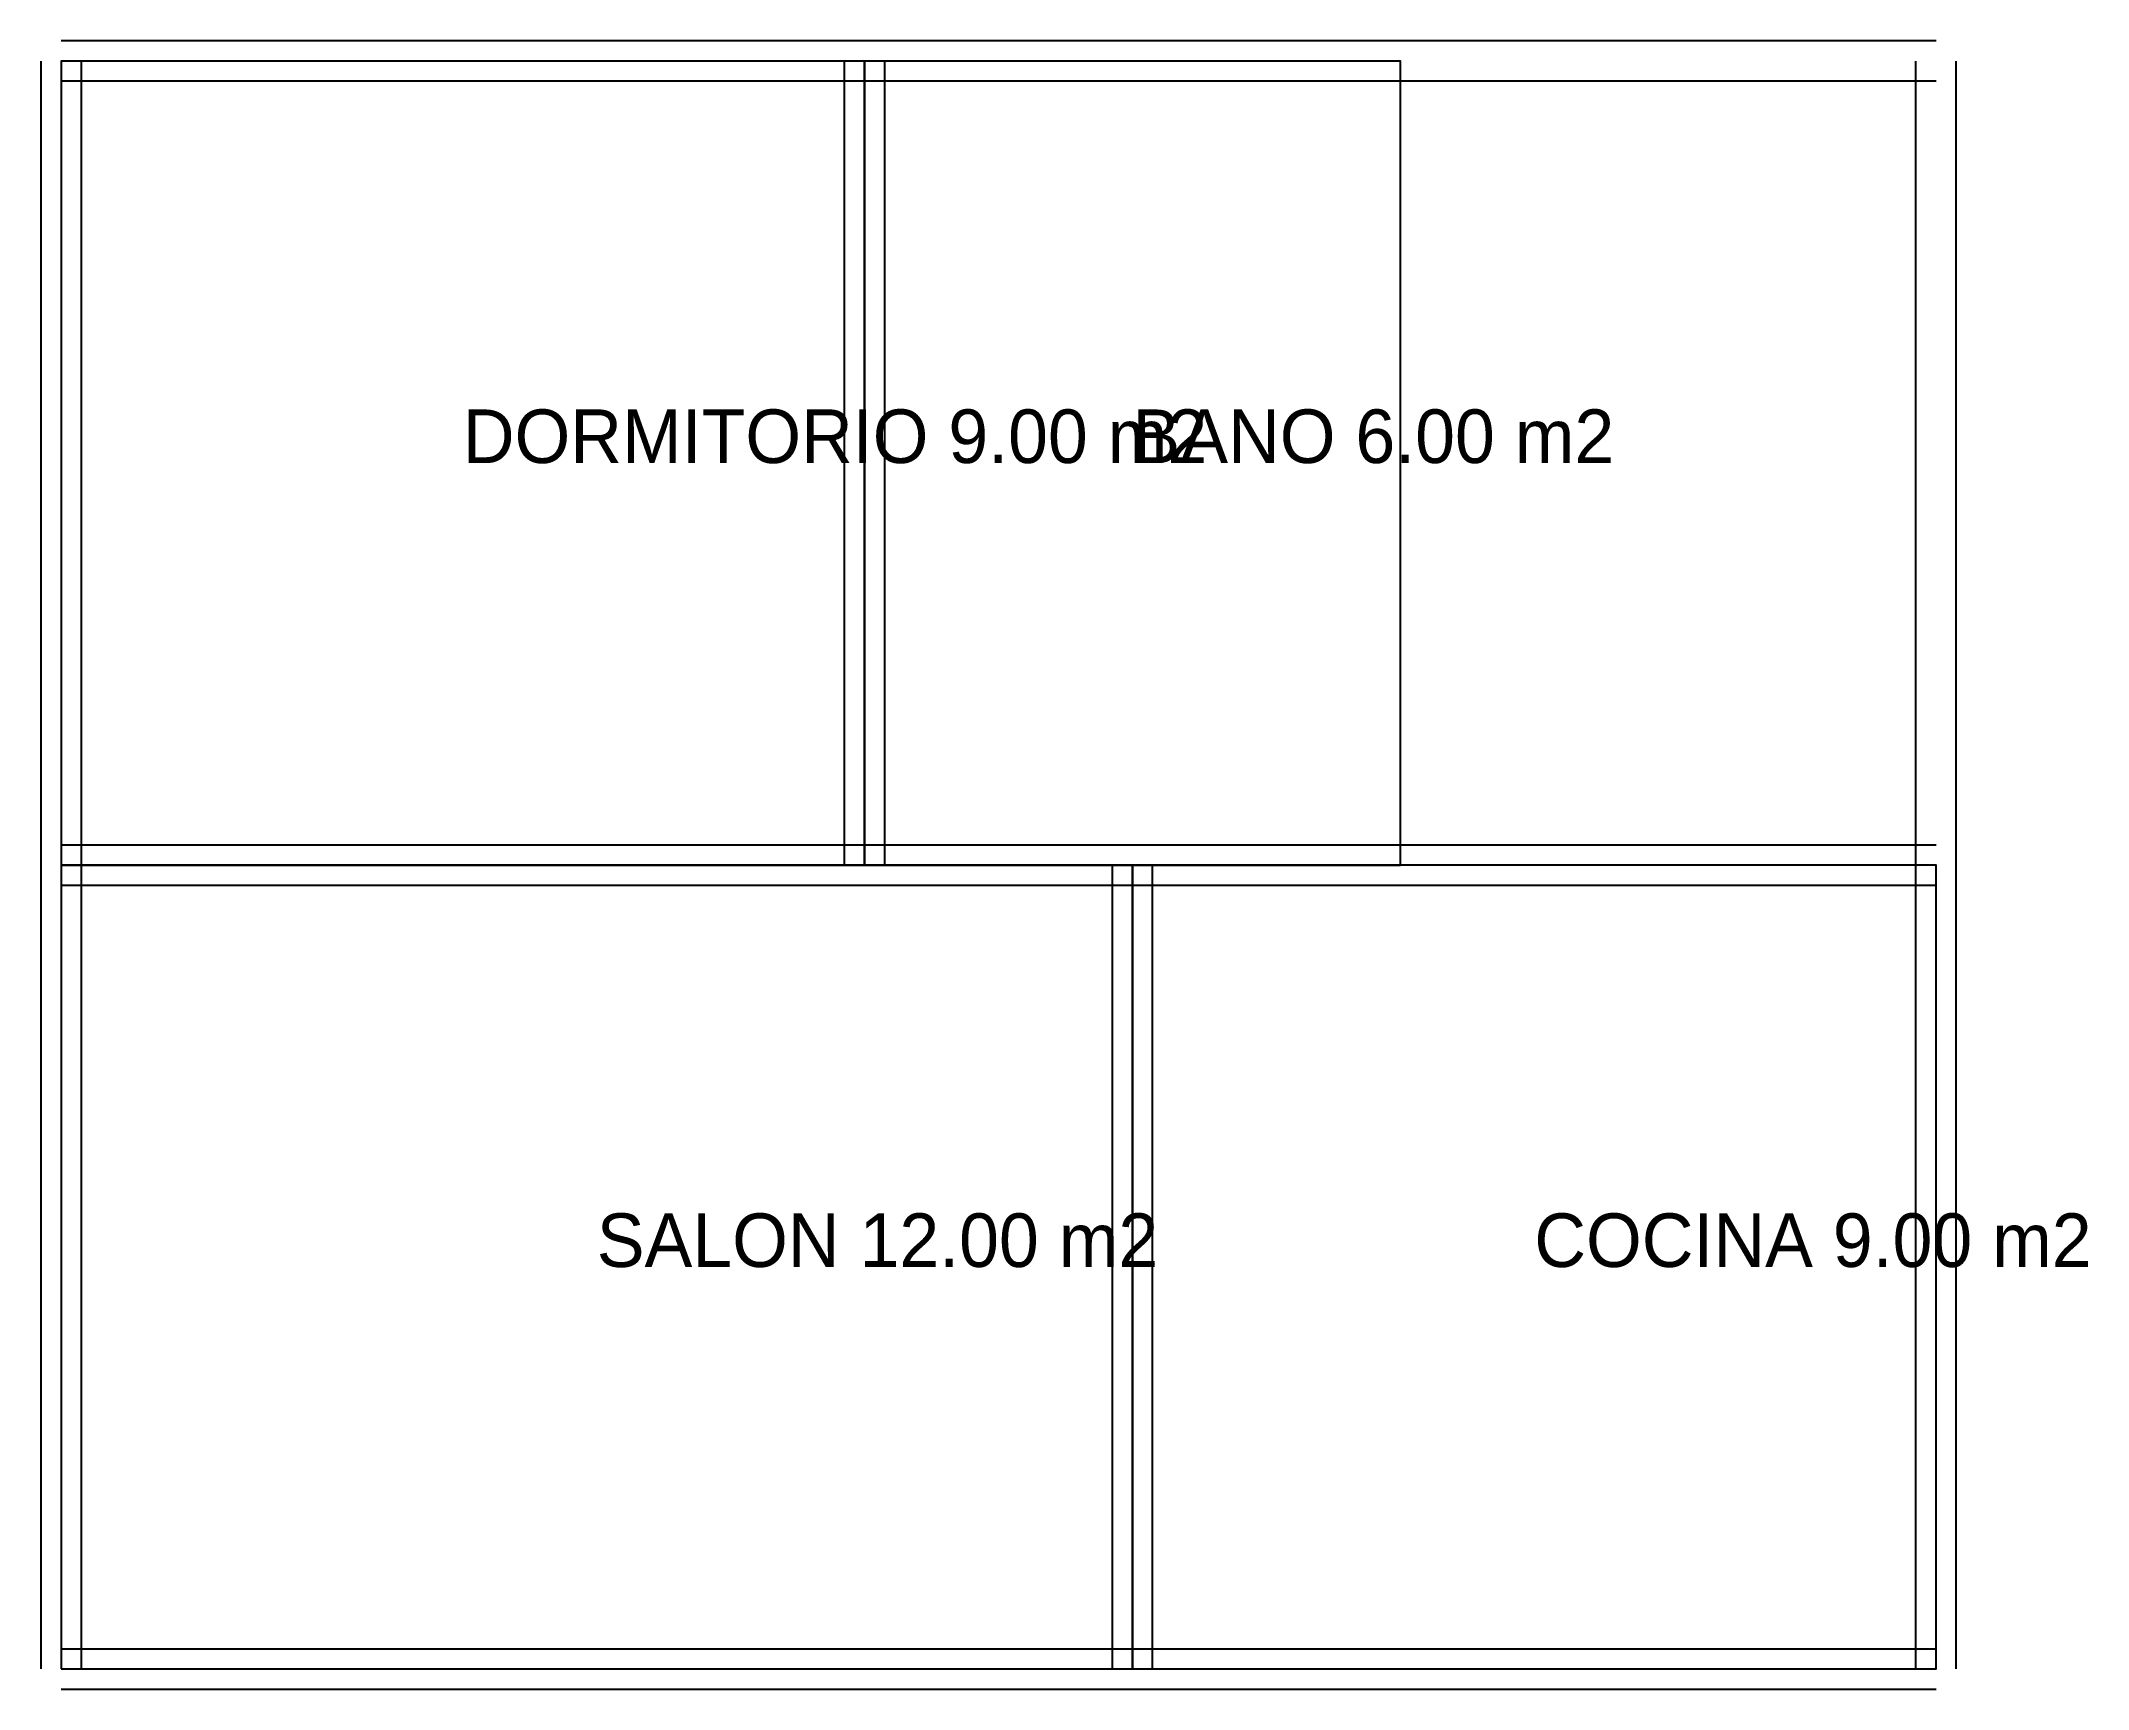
# Model space of a CAD drawing. Header units: metres. Extents: x -0.07 to 7.57, y -0.07 to 6.08.
import ezdxf

# ---------------------------------------------------------------- set-up
doc = ezdxf.new("R2010")
doc.units = ezdxf.units.M

msp = doc.modelspace()

# ---------------------------------------------------------------- linework, layer by layer
at = {"layer": 'ESTANCIAS'}
for points in [[(0, 3), (3, 3), (3, 6), (0, 6)], [(3, 3), (5, 3), (5, 6), (3, 6)], [(0, 0), (4, 0), (4, 3), (0, 3)], [(4, 0), (7, 0), (7, 3), (4, 3)]]:
    msp.add_lwpolyline(points, close=True, dxfattribs=at)
at = {"layer": 'MUROS'}
for p, q in [((7, 6.075), (0, 6.075)), ((-0.075, 6), (-0.075, 0)), ((0.075, 6), (0.075, 0)), ((2.925, 3), (2.925, 6)), ((3.075, 3), (3.075, 6)), ((6.925, 0), (6.925, 6)), ((7.075, 0), (7.075, 6)), ((7, 5.925), (0, 5.925)), ((0, 3.075), (7, 3.075)), ((3.925, 0), (3.925, 3)), ((4.075, 0), (4.075, 3)), ((0, 2.925), (7, 2.925)), ((0, 0.075), (7, 0.075)), ((0, -0.075), (7, -0.075))]:
    msp.add_line(p, q, dxfattribs=at)

# ---------------------------------------------------------------- texts
at = {"layer": 'ESTANCIAS'}
for s, p in [('DORMITORIO 9.00 m2', (1.5, 4.5)), ('BANO 6.00 m2', (4, 4.5)), ('SALON 12.00 m2', (2, 1.5)), ('COCINA 9.00 m2', (5.5, 1.5))]:
    msp.add_text(s, height=0.2, dxfattribs=at).set_placement(p)

doc.saveas('drawing.dxf')
